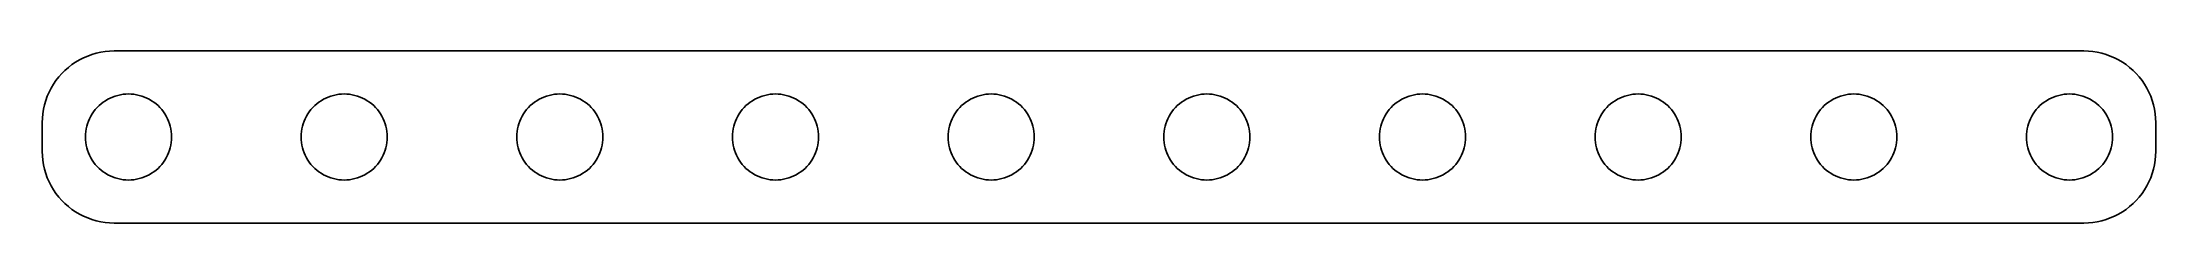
# Model space of a CAD drawing. Header units: metres. Extents: x -74 to 74, y -6 to 6.
import ezdxf

# ---------------------------------------------------------------- set-up
doc = ezdxf.new("R2010")
doc.units = ezdxf.units.M

msp = doc.modelspace()

# ---------------------------------------------------------------- linework, layer by layer
for p, q in [((-69.4369, 5.91144), (-69.7435, 5.84291)), ((-69.1267, 5.96057), (-69.4369, 5.91144)), ((-68.8139, 5.99013), (-69.1267, 5.96057)), ((-68.5, 6), (-68.8139, 5.99013)), ((68.5, 6), (-68.5, 6)), ((68.8139, 5.99013), (68.5, 6)), ((69.1267, 5.96057), (68.8139, 5.99013)), ((69.4369, 5.91144), (69.1267, 5.96057)), ((69.7435, 5.84291), (69.4369, 5.91144)), ((-72.1448, 4.42273), (-72.3526, 4.18712)), ((-71.9227, 4.64484), (-72.1448, 4.42273)), ((-71.6871, 4.85257), (-71.9227, 4.64484)), ((-71.4389, 5.04509), (-71.6871, 4.85257)), ((-71.1791, 5.22163), (-71.4389, 5.04509)), ((-70.9088, 5.38153), (-71.1791, 5.22163)), ((-70.6289, 5.52414), (-70.9088, 5.38153)), ((-70.3406, 5.64888), (-70.6289, 5.52414)), ((-70.0451, 5.75528), (-70.3406, 5.64888)), ((-69.7435, 5.84291), (-70.0451, 5.75528)), ((70.0451, 5.75528), (69.7435, 5.84291)), ((70.3406, 5.64888), (70.0451, 5.75528)), ((70.6289, 5.52414), (70.3406, 5.64888)), ((70.9088, 5.38153), (70.6289, 5.52414)), ((71.1791, 5.22163), (70.9088, 5.38153)), ((71.4389, 5.04509), (71.1791, 5.22163)), ((71.6871, 4.85257), (71.4389, 5.04509)), ((71.9227, 4.64484), (71.6871, 4.85257)), ((72.1448, 4.42273), (71.9227, 4.64484)), ((72.3526, 4.18712), (72.1448, 4.42273)), ((-73.0241, 3.12889), (-73.1489, 2.84062)), ((-72.8815, 3.40877), (-73.0241, 3.12889)), ((-72.7216, 3.67914), (-72.8815, 3.40877)), ((-72.5451, 3.93892), (-72.7216, 3.67914)), ((-72.3526, 4.18712), (-72.5451, 3.93892)), ((-68.2461, 2.90575), (-68.0621, 2.94685)), ((-68.0621, 2.94685), (-67.876, 2.97633)), ((-67.876, 2.97633), (-67.6884, 2.99408)), ((-67.6884, 2.99408), (-67.5, 3)), ((-67.5, 3), (-67.3116, 2.99408)), ((-67.3116, 2.99408), (-67.124, 2.97633)), ((-67.124, 2.97633), (-66.9379, 2.94685)), ((-66.9379, 2.94685), (-66.7539, 2.90575)), ((-53.2461, 2.90575), (-53.0621, 2.94685)), ((-53.0621, 2.94685), (-52.876, 2.97633)), ((-52.876, 2.97633), (-52.6884, 2.99408)), ((-52.6884, 2.99408), (-52.5, 3)), ((-52.5, 3), (-52.3116, 2.99408)), ((-52.3116, 2.99408), (-52.124, 2.97633)), ((-52.124, 2.97633), (-51.9379, 2.94685)), ((-51.9379, 2.94685), (-51.7539, 2.90575)), ((-38.2461, 2.90575), (-38.0621, 2.94685)), ((-38.0621, 2.94685), (-37.876, 2.97633)), ((-37.876, 2.97633), (-37.6884, 2.99408)), ((-37.6884, 2.99408), (-37.5, 3)), ((-37.5, 3), (-37.3116, 2.99408)), ((-37.3116, 2.99408), (-37.124, 2.97633)), ((-37.124, 2.97633), (-36.9379, 2.94685)), ((-36.9379, 2.94685), (-36.7539, 2.90575)), ((-23.2461, 2.90575), (-23.0621, 2.94685)), ((-23.0621, 2.94685), (-22.876, 2.97633)), ((-22.876, 2.97633), (-22.6884, 2.99408)), ((-22.6884, 2.99408), (-22.5, 3)), ((-22.5, 3), (-22.3116, 2.99408)), ((-22.3116, 2.99408), (-22.124, 2.97633)), ((-22.124, 2.97633), (-21.9379, 2.94685)), ((-21.9379, 2.94685), (-21.7539, 2.90575)), ((-8.24606, 2.90575), (-8.06213, 2.94685)), ((-8.06213, 2.94685), (-7.87599, 2.97633)), ((-7.87599, 2.97633), (-7.68837, 2.99408)), ((-7.68837, 2.99408), (-7.5, 3)), ((-7.5, 3), (-7.31161, 2.99408)), ((-7.31161, 2.99408), (-7.12399, 2.97633)), ((-7.12399, 2.97633), (-6.93785, 2.94685)), ((-6.93785, 2.94685), (-6.75392, 2.90575)), ((6.75392, 2.90575), (6.93785, 2.94685)), ((6.93785, 2.94685), (7.12399, 2.97633)), ((7.12399, 2.97633), (7.31161, 2.99408)), ((7.31161, 2.99408), (7.5, 3)), ((7.5, 3), (7.68837, 2.99408)), ((7.68837, 2.99408), (7.87599, 2.97633)), ((7.87599, 2.97633), (8.06213, 2.94685)), ((8.06213, 2.94685), (8.24606, 2.90575)), ((21.7539, 2.90575), (21.9379, 2.94685)), ((21.9379, 2.94685), (22.124, 2.97633)), ((22.124, 2.97633), (22.3116, 2.99408)), ((22.3116, 2.99408), (22.5, 3)), ((22.5, 3), (22.6884, 2.99408)), ((22.6884, 2.99408), (22.876, 2.97633)), ((22.876, 2.97633), (23.0621, 2.94685)), ((23.0621, 2.94685), (23.2461, 2.90575)), ((36.7539, 2.90575), (36.9379, 2.94685)), ((36.9379, 2.94685), (37.124, 2.97633)), ((37.124, 2.97633), (37.3116, 2.99408)), ((37.3116, 2.99408), (37.5, 3)), ((37.5, 3), (37.6884, 2.99408)), ((37.6884, 2.99408), (37.876, 2.97633)), ((37.876, 2.97633), (38.0621, 2.94685)), ((38.0621, 2.94685), (38.2461, 2.90575)), ((51.7539, 2.90575), (51.9379, 2.94685)), ((51.9379, 2.94685), (52.124, 2.97633)), ((52.124, 2.97633), (52.3116, 2.99408)), ((52.3116, 2.99408), (52.5, 3)), ((52.5, 3), (52.6884, 2.99408)), ((52.6884, 2.99408), (52.876, 2.97633)), ((52.876, 2.97633), (53.0621, 2.94685)), ((53.0621, 2.94685), (53.2461, 2.90575)), ((66.7539, 2.90575), (66.9379, 2.94685)), ((66.9379, 2.94685), (67.124, 2.97633)), ((67.124, 2.97633), (67.3116, 2.99408)), ((67.3116, 2.99408), (67.5, 3)), ((67.5, 3), (67.6884, 2.99408)), ((67.6884, 2.99408), (67.876, 2.97633)), ((67.876, 2.97633), (68.0621, 2.94685)), ((68.0621, 2.94685), (68.2461, 2.90575)), ((72.5451, 3.93892), (72.3526, 4.18712)), ((72.7216, 3.67914), (72.5451, 3.93892)), ((72.8815, 3.40877), (72.7216, 3.67914)), ((73.0241, 3.12889), (72.8815, 3.40877)), ((73.1489, 2.84062), (73.0241, 3.12889)), ((-73.4606, 1.62666), (-73.4901, 1.31395)), ((-73.4114, 1.9369), (-73.4606, 1.62666)), ((-73.3429, 2.24345), (-73.4114, 1.9369)), ((-73.2553, 2.54509), (-73.3429, 2.24345)), ((-73.1489, 2.84062), (-73.2553, 2.54509)), ((-70.1289, 1.44525), (-70.033, 1.60747)), ((-70.033, 1.60747), (-69.927, 1.76335)), ((-69.927, 1.76335), (-69.8115, 1.91226)), ((-69.8115, 1.91226), (-69.6869, 2.05363)), ((-69.6869, 2.05363), (-69.5536, 2.1869)), ((-69.5536, 2.1869), (-69.4123, 2.31154)), ((-69.4123, 2.31154), (-69.2634, 2.42705)), ((-69.2634, 2.42705), (-69.1075, 2.53297)), ((-69.1075, 2.53297), (-68.9453, 2.62891)), ((-68.9453, 2.62891), (-68.7773, 2.71448)), ((-68.7773, 2.71448), (-68.6044, 2.78932)), ((-68.6044, 2.78932), (-68.427, 2.85316)), ((-68.427, 2.85316), (-68.2461, 2.90575)), ((-66.7539, 2.90575), (-66.573, 2.85316)), ((-66.573, 2.85316), (-66.3956, 2.78932)), ((-66.3956, 2.78932), (-66.2227, 2.71448)), ((-66.2227, 2.71448), (-66.0547, 2.62891)), ((-66.0547, 2.62891), (-65.8925, 2.53297)), ((-65.8925, 2.53297), (-65.7366, 2.42705)), ((-65.7366, 2.42705), (-65.5877, 2.31154)), ((-65.5877, 2.31154), (-65.4464, 2.1869)), ((-65.4464, 2.1869), (-65.3131, 2.05363)), ((-65.3131, 2.05363), (-65.1885, 1.91226)), ((-65.1885, 1.91226), (-65.073, 1.76335)), ((-65.073, 1.76335), (-64.967, 1.60747)), ((-64.967, 1.60747), (-64.8711, 1.44525)), ((-55.1289, 1.44525), (-55.033, 1.60747)), ((-55.033, 1.60747), (-54.927, 1.76335)), ((-54.927, 1.76335), (-54.8115, 1.91226)), ((-54.8115, 1.91226), (-54.6869, 2.05363)), ((-54.6869, 2.05363), (-54.5536, 2.1869)), ((-54.5536, 2.1869), (-54.4123, 2.31154)), ((-54.4123, 2.31154), (-54.2634, 2.42705)), ((-54.2634, 2.42705), (-54.1075, 2.53297)), ((-54.1075, 2.53297), (-53.9453, 2.62891)), ((-53.9453, 2.62891), (-53.7773, 2.71448)), ((-53.7773, 2.71448), (-53.6044, 2.78932)), ((-53.6044, 2.78932), (-53.427, 2.85316)), ((-53.427, 2.85316), (-53.2461, 2.90575)), ((-51.7539, 2.90575), (-51.5729, 2.85316)), ((-51.5729, 2.85316), (-51.3956, 2.78932)), ((-51.3956, 2.78932), (-51.2227, 2.71448)), ((-51.2227, 2.71448), (-51.0547, 2.62891)), ((-51.0547, 2.62891), (-50.8925, 2.53297)), ((-50.8925, 2.53297), (-50.7366, 2.42705)), ((-50.7366, 2.42705), (-50.5877, 2.31154)), ((-50.5877, 2.31154), (-50.4464, 2.1869)), ((-50.4464, 2.1869), (-50.3131, 2.05363)), ((-50.3131, 2.05363), (-50.1885, 1.91226)), ((-50.1885, 1.91226), (-50.0729, 1.76335)), ((-50.0729, 1.76335), (-49.967, 1.60747)), ((-49.967, 1.60747), (-49.8711, 1.44525)), ((-40.1289, 1.44525), (-40.033, 1.60747)), ((-40.033, 1.60747), (-39.927, 1.76335)), ((-39.927, 1.76335), (-39.8115, 1.91226)), ((-39.8115, 1.91226), (-39.6869, 2.05363)), ((-39.6869, 2.05363), (-39.5536, 2.1869)), ((-39.5536, 2.1869), (-39.4123, 2.31154)), ((-39.4123, 2.31154), (-39.2634, 2.42705)), ((-39.2634, 2.42705), (-39.1075, 2.53297)), ((-39.1075, 2.53297), (-38.9453, 2.62891)), ((-38.9453, 2.62891), (-38.7773, 2.71448)), ((-38.7773, 2.71448), (-38.6044, 2.78932)), ((-38.6044, 2.78932), (-38.427, 2.85316)), ((-38.427, 2.85316), (-38.2461, 2.90575)), ((-36.7539, 2.90575), (-36.5729, 2.85316)), ((-36.5729, 2.85316), (-36.3956, 2.78932)), ((-36.3956, 2.78932), (-36.2227, 2.71448)), ((-36.2227, 2.71448), (-36.0547, 2.62891)), ((-36.0547, 2.62891), (-35.8925, 2.53297)), ((-35.8925, 2.53297), (-35.7366, 2.42705)), ((-35.7366, 2.42705), (-35.5877, 2.31154)), ((-35.5877, 2.31154), (-35.4464, 2.1869)), ((-35.4464, 2.1869), (-35.3131, 2.05363)), ((-35.3131, 2.05363), (-35.1885, 1.91226)), ((-35.1885, 1.91226), (-35.0729, 1.76335)), ((-35.0729, 1.76335), (-34.967, 1.60747)), ((-34.967, 1.60747), (-34.8711, 1.44525)), ((-25.1289, 1.44525), (-25.033, 1.60747)), ((-25.033, 1.60747), (-24.927, 1.76335)), ((-24.927, 1.76335), (-24.8115, 1.91226)), ((-24.8115, 1.91226), (-24.6869, 2.05363)), ((-24.6869, 2.05363), (-24.5536, 2.1869)), ((-24.5536, 2.1869), (-24.4123, 2.31154)), ((-24.4123, 2.31154), (-24.2634, 2.42705)), ((-24.2634, 2.42705), (-24.1075, 2.53297)), ((-24.1075, 2.53297), (-23.9453, 2.62891)), ((-23.9453, 2.62891), (-23.7773, 2.71448)), ((-23.7773, 2.71448), (-23.6044, 2.78932)), ((-23.6044, 2.78932), (-23.427, 2.85316)), ((-23.427, 2.85316), (-23.2461, 2.90575)), ((-21.7539, 2.90575), (-21.5729, 2.85316)), ((-21.5729, 2.85316), (-21.3956, 2.78932)), ((-21.3956, 2.78932), (-21.2227, 2.71448)), ((-21.2227, 2.71448), (-21.0547, 2.62891)), ((-21.0547, 2.62891), (-20.8925, 2.53297)), ((-20.8925, 2.53297), (-20.7366, 2.42705)), ((-20.7366, 2.42705), (-20.5877, 2.31154)), ((-20.5877, 2.31154), (-20.4464, 2.1869)), ((-20.4464, 2.1869), (-20.3131, 2.05363)), ((-20.3131, 2.05363), (-20.1884, 1.91226)), ((-20.1884, 1.91226), (-20.0729, 1.76335)), ((-20.0729, 1.76335), (-19.967, 1.60747)), ((-19.967, 1.60747), (-19.8711, 1.44525)), ((-10.1289, 1.44525), (-10.033, 1.60747)), ((-10.033, 1.60747), (-9.92705, 1.76335)), ((-9.92705, 1.76335), (-9.81154, 1.91226)), ((-9.81154, 1.91226), (-9.6869, 2.05363)), ((-9.6869, 2.05363), (-9.55363, 2.1869)), ((-9.55363, 2.1869), (-9.41226, 2.31154)), ((-9.41226, 2.31154), (-9.26335, 2.42705)), ((-9.26335, 2.42705), (-9.10747, 2.53297)), ((-9.10747, 2.53297), (-8.94525, 2.62891)), ((-8.94525, 2.62891), (-8.77733, 2.71448)), ((-8.77733, 2.71448), (-8.60437, 2.78932)), ((-8.60437, 2.78932), (-8.42705, 2.85316)), ((-8.42705, 2.85316), (-8.24606, 2.90575)), ((-6.75392, 2.90575), (-6.57294, 2.85316)), ((-6.57294, 2.85316), (-6.39561, 2.78932)), ((-6.39561, 2.78932), (-6.22266, 2.71448)), ((-6.22266, 2.71448), (-6.05473, 2.62891)), ((-6.05473, 2.62891), (-5.89252, 2.53297)), ((-5.89252, 2.53297), (-5.73663, 2.42705)), ((-5.73663, 2.42705), (-5.58772, 2.31154)), ((-5.58772, 2.31154), (-5.44635, 2.1869)), ((-5.44635, 2.1869), (-5.31308, 2.05363)), ((-5.31308, 2.05363), (-5.18845, 1.91226)), ((-5.18845, 1.91226), (-5.07294, 1.76335)), ((-5.07294, 1.76335), (-4.96701, 1.60747)), ((-4.96701, 1.60747), (-4.87108, 1.44525)), ((4.87108, 1.44525), (4.96701, 1.60747)), ((4.96701, 1.60747), (5.07294, 1.76335)), ((5.07294, 1.76335), (5.18845, 1.91226)), ((5.18845, 1.91226), (5.31308, 2.05363)), ((5.31308, 2.05363), (5.44635, 2.1869)), ((5.44635, 2.1869), (5.58772, 2.31154)), ((5.58772, 2.31154), (5.73663, 2.42705)), ((5.73663, 2.42705), (5.89252, 2.53297)), ((5.89252, 2.53297), (6.05473, 2.62891)), ((6.05473, 2.62891), (6.22266, 2.71448)), ((6.22266, 2.71448), (6.39561, 2.78932)), ((6.39561, 2.78932), (6.57294, 2.85316)), ((6.57294, 2.85316), (6.75392, 2.90575)), ((8.24606, 2.90575), (8.42705, 2.85316)), ((8.42705, 2.85316), (8.60437, 2.78932)), ((8.60437, 2.78932), (8.77733, 2.71448)), ((8.77733, 2.71448), (8.94525, 2.62891)), ((8.94525, 2.62891), (9.10747, 2.53297)), ((9.10747, 2.53297), (9.26335, 2.42705)), ((9.26335, 2.42705), (9.41226, 2.31154)), ((9.41226, 2.31154), (9.55363, 2.1869)), ((9.55363, 2.1869), (9.6869, 2.05363)), ((9.6869, 2.05363), (9.81154, 1.91226)), ((9.81154, 1.91226), (9.92705, 1.76335)), ((9.92705, 1.76335), (10.033, 1.60747)), ((10.033, 1.60747), (10.1289, 1.44525)), ((19.8711, 1.44525), (19.967, 1.60747)), ((19.967, 1.60747), (20.0729, 1.76335)), ((20.0729, 1.76335), (20.1884, 1.91226)), ((20.1884, 1.91226), (20.3131, 2.05363)), ((20.3131, 2.05363), (20.4464, 2.1869)), ((20.4464, 2.1869), (20.5877, 2.31154)), ((20.5877, 2.31154), (20.7366, 2.42705)), ((20.7366, 2.42705), (20.8925, 2.53297)), ((20.8925, 2.53297), (21.0547, 2.62891)), ((21.0547, 2.62891), (21.2227, 2.71448)), ((21.2227, 2.71448), (21.3956, 2.78932)), ((21.3956, 2.78932), (21.5729, 2.85316)), ((21.5729, 2.85316), (21.7539, 2.90575)), ((23.2461, 2.90575), (23.427, 2.85316)), ((23.427, 2.85316), (23.6044, 2.78932)), ((23.6044, 2.78932), (23.7773, 2.71448)), ((23.7773, 2.71448), (23.9453, 2.62891)), ((23.9453, 2.62891), (24.1075, 2.53297)), ((24.1075, 2.53297), (24.2634, 2.42705)), ((24.2634, 2.42705), (24.4123, 2.31154)), ((24.4123, 2.31154), (24.5536, 2.1869)), ((24.5536, 2.1869), (24.6869, 2.05363)), ((24.6869, 2.05363), (24.8115, 1.91226)), ((24.8115, 1.91226), (24.927, 1.76335)), ((24.927, 1.76335), (25.033, 1.60747)), ((25.033, 1.60747), (25.1289, 1.44525)), ((34.8711, 1.44525), (34.967, 1.60747)), ((34.967, 1.60747), (35.0729, 1.76335)), ((35.0729, 1.76335), (35.1885, 1.91226)), ((35.1885, 1.91226), (35.3131, 2.05363)), ((35.3131, 2.05363), (35.4464, 2.1869)), ((35.4464, 2.1869), (35.5877, 2.31154)), ((35.5877, 2.31154), (35.7366, 2.42705)), ((35.7366, 2.42705), (35.8925, 2.53297)), ((35.8925, 2.53297), (36.0547, 2.62891)), ((36.0547, 2.62891), (36.2227, 2.71448)), ((36.2227, 2.71448), (36.3956, 2.78932)), ((36.3956, 2.78932), (36.5729, 2.85316)), ((36.5729, 2.85316), (36.7539, 2.90575)), ((38.2461, 2.90575), (38.427, 2.85316)), ((38.427, 2.85316), (38.6044, 2.78932)), ((38.6044, 2.78932), (38.7773, 2.71448)), ((38.7773, 2.71448), (38.9453, 2.62891)), ((38.9453, 2.62891), (39.1075, 2.53297)), ((39.1075, 2.53297), (39.2634, 2.42705)), ((39.2634, 2.42705), (39.4123, 2.31154)), ((39.4123, 2.31154), (39.5536, 2.1869)), ((39.5536, 2.1869), (39.6869, 2.05363)), ((39.6869, 2.05363), (39.8115, 1.91226)), ((39.8115, 1.91226), (39.927, 1.76335)), ((39.927, 1.76335), (40.033, 1.60747)), ((40.033, 1.60747), (40.1289, 1.44525)), ((49.8711, 1.44525), (49.967, 1.60747)), ((49.967, 1.60747), (50.0729, 1.76335)), ((50.0729, 1.76335), (50.1885, 1.91226)), ((50.1885, 1.91226), (50.3131, 2.05363)), ((50.3131, 2.05363), (50.4464, 2.1869)), ((50.4464, 2.1869), (50.5877, 2.31154)), ((50.5877, 2.31154), (50.7366, 2.42705)), ((50.7366, 2.42705), (50.8925, 2.53297)), ((50.8925, 2.53297), (51.0547, 2.62891)), ((51.0547, 2.62891), (51.2227, 2.71448)), ((51.2227, 2.71448), (51.3956, 2.78932)), ((51.3956, 2.78932), (51.5729, 2.85316)), ((51.5729, 2.85316), (51.7539, 2.90575)), ((53.2461, 2.90575), (53.427, 2.85316)), ((53.427, 2.85316), (53.6044, 2.78932)), ((53.6044, 2.78932), (53.7773, 2.71448)), ((53.7773, 2.71448), (53.9453, 2.62891)), ((53.9453, 2.62891), (54.1075, 2.53297)), ((54.1075, 2.53297), (54.2634, 2.42705)), ((54.2634, 2.42705), (54.4123, 2.31154)), ((54.4123, 2.31154), (54.5536, 2.1869)), ((54.5536, 2.1869), (54.6869, 2.05363)), ((54.6869, 2.05363), (54.8115, 1.91226)), ((54.8115, 1.91226), (54.927, 1.76335)), ((54.927, 1.76335), (55.033, 1.60747)), ((55.033, 1.60747), (55.1289, 1.44525)), ((64.8711, 1.44525), (64.967, 1.60747)), ((64.967, 1.60747), (65.073, 1.76335)), ((65.073, 1.76335), (65.1885, 1.91226)), ((65.1885, 1.91226), (65.3131, 2.05363)), ((65.3131, 2.05363), (65.4464, 2.1869)), ((65.4464, 2.1869), (65.5877, 2.31154)), ((65.5877, 2.31154), (65.7366, 2.42705)), ((65.7366, 2.42705), (65.8925, 2.53297)), ((65.8925, 2.53297), (66.0547, 2.62891)), ((66.0547, 2.62891), (66.2227, 2.71448)), ((66.2227, 2.71448), (66.3956, 2.78932)), ((66.3956, 2.78932), (66.573, 2.85316)), ((66.573, 2.85316), (66.7539, 2.90575)), ((68.2461, 2.90575), (68.427, 2.85316)), ((68.427, 2.85316), (68.6044, 2.78932)), ((68.6044, 2.78932), (68.7773, 2.71448)), ((68.7773, 2.71448), (68.9453, 2.62891)), ((68.9453, 2.62891), (69.1075, 2.53297)), ((69.1075, 2.53297), (69.2634, 2.42705)), ((69.2634, 2.42705), (69.4123, 2.31154)), ((69.4123, 2.31154), (69.5536, 2.1869)), ((69.5536, 2.1869), (69.6869, 2.05363)), ((69.6869, 2.05363), (69.8115, 1.91226)), ((69.8115, 1.91226), (69.927, 1.76335)), ((69.927, 1.76335), (70.033, 1.60747)), ((70.033, 1.60747), (70.1289, 1.44525)), ((73.2553, 2.54509), (73.1489, 2.84062)), ((73.3429, 2.24345), (73.2553, 2.54509)), ((73.4114, 1.9369), (73.3429, 2.24345)), ((73.4606, 1.62666), (73.4114, 1.9369)), ((73.4901, 1.31395), (73.4606, 1.62666)), ((-73.4901, 1.31395), (-73.5, 1)), ((-73.5, 1), (-73.5, -1)), ((-70.5, 0), (-70.4941, 0.18837)), ((-70.4941, -0.18837), (-70.5, 0)), ((-70.4941, 0.18837), (-70.4763, 0.375992)), ((-70.4763, 0.375992), (-70.4469, 0.562134)), ((-70.4469, 0.562134), (-70.4057, 0.746063)), ((-70.4057, 0.746063), (-70.3532, 0.927048)), ((-70.3532, 0.927048), (-70.2893, 1.10437)), ((-70.2893, 1.10437), (-70.2145, 1.27733)), ((-70.2145, 1.27733), (-70.1289, 1.44525)), ((-64.8711, 1.44525), (-64.7855, 1.27733)), ((-64.7855, 1.27733), (-64.7107, 1.10437)), ((-64.7107, 1.10437), (-64.6468, 0.927048)), ((-64.6468, 0.927048), (-64.5943, 0.746063)), ((-64.5943, 0.746063), (-64.5531, 0.562134)), ((-64.5531, 0.562134), (-64.5237, 0.375992)), ((-64.5237, 0.375992), (-64.5059, 0.18837)), ((-64.5059, 0.18837), (-64.5, 0)), ((-64.5, 0), (-64.5059, -0.18837)), ((-55.5, 0), (-55.4941, 0.18837)), ((-55.4941, -0.18837), (-55.5, 0)), ((-55.4941, 0.18837), (-55.4763, 0.375992)), ((-55.4763, 0.375992), (-55.4469, 0.562134)), ((-55.4469, 0.562134), (-55.4057, 0.746063)), ((-55.4057, 0.746063), (-55.3532, 0.927048)), ((-55.3532, 0.927048), (-55.2893, 1.10437)), ((-55.2893, 1.10437), (-55.2145, 1.27733)), ((-55.2145, 1.27733), (-55.1289, 1.44525)), ((-49.8711, 1.44525), (-49.7855, 1.27733)), ((-49.7855, 1.27733), (-49.7107, 1.10437)), ((-49.7107, 1.10437), (-49.6468, 0.927048)), ((-49.6468, 0.927048), (-49.5942, 0.746063)), ((-49.5942, 0.746063), (-49.5531, 0.562134)), ((-49.5531, 0.562134), (-49.5237, 0.375992)), ((-49.5237, 0.375992), (-49.5059, 0.18837)), ((-49.5059, 0.18837), (-49.5, 0)), ((-49.5, 0), (-49.5059, -0.18837)), ((-40.5, 0), (-40.4941, 0.18837)), ((-40.4941, -0.18837), (-40.5, 0)), ((-40.4941, 0.18837), (-40.4763, 0.375992)), ((-40.4763, 0.375992), (-40.4469, 0.562134)), ((-40.4469, 0.562134), (-40.4057, 0.746063)), ((-40.4057, 0.746063), (-40.3532, 0.927048)), ((-40.3532, 0.927048), (-40.2893, 1.10437)), ((-40.2893, 1.10437), (-40.2145, 1.27733)), ((-40.2145, 1.27733), (-40.1289, 1.44525)), ((-34.8711, 1.44525), (-34.7855, 1.27733)), ((-34.7855, 1.27733), (-34.7107, 1.10437)), ((-34.7107, 1.10437), (-34.6468, 0.927048)), ((-34.6468, 0.927048), (-34.5942, 0.746063)), ((-34.5942, 0.746063), (-34.5531, 0.562134)), ((-34.5531, 0.562134), (-34.5237, 0.375992)), ((-34.5237, 0.375992), (-34.5059, 0.18837)), ((-34.5059, 0.18837), (-34.5, 0)), ((-34.5, 0), (-34.5059, -0.18837)), ((-25.5, 0), (-25.4941, 0.18837)), ((-25.4941, -0.18837), (-25.5, 0)), ((-25.4941, 0.18837), (-25.4763, 0.375992)), ((-25.4763, 0.375992), (-25.4469, 0.562134)), ((-25.4469, 0.562134), (-25.4057, 0.746063)), ((-25.4057, 0.746063), (-25.3532, 0.927048)), ((-25.3532, 0.927048), (-25.2893, 1.10437)), ((-25.2893, 1.10437), (-25.2145, 1.27733)), ((-25.2145, 1.27733), (-25.1289, 1.44525)), ((-19.8711, 1.44525), (-19.7855, 1.27733)), ((-19.7855, 1.27733), (-19.7107, 1.10437)), ((-19.7107, 1.10437), (-19.6468, 0.927048)), ((-19.6468, 0.927048), (-19.5942, 0.746063)), ((-19.5942, 0.746063), (-19.5531, 0.562134)), ((-19.5531, 0.562134), (-19.5237, 0.375992)), ((-19.5237, 0.375992), (-19.5059, 0.18837)), ((-19.5059, 0.18837), (-19.5, 0)), ((-19.5, 0), (-19.5059, -0.18837)), ((-10.5, 0), (-10.4941, 0.18837)), ((-10.4941, -0.18837), (-10.5, 0)), ((-10.4941, 0.18837), (-10.4763, 0.375992)), ((-10.4763, 0.375992), (-10.4469, 0.562134)), ((-10.4469, 0.562134), (-10.4057, 0.746063)), ((-10.4057, 0.746063), (-10.3532, 0.927048)), ((-10.3532, 0.927048), (-10.2893, 1.10437)), ((-10.2893, 1.10437), (-10.2145, 1.27733)), ((-10.2145, 1.27733), (-10.1289, 1.44525)), ((-4.87108, 1.44525), (-4.78551, 1.27733)), ((-4.78551, 1.27733), (-4.71066, 1.10437)), ((-4.71066, 1.10437), (-4.64682, 0.927048)), ((-4.64682, 0.927048), (-4.59424, 0.746063)), ((-4.59424, 0.746063), (-4.55313, 0.562134)), ((-4.55313, 0.562134), (-4.52365, 0.375992)), ((-4.52365, 0.375992), (-4.50591, 0.18837)), ((-4.50591, 0.18837), (-4.5, 0)), ((-4.5, 0), (-4.50591, -0.18837)), ((4.5, 0), (4.50591, 0.18837)), ((4.50591, -0.18837), (4.5, 0)), ((4.50591, 0.18837), (4.52365, 0.375992)), ((4.52365, 0.375992), (4.55313, 0.562134)), ((4.55313, 0.562134), (4.59424, 0.746063)), ((4.59424, 0.746063), (4.64682, 0.927048)), ((4.64682, 0.927048), (4.71066, 1.10437)), ((4.71066, 1.10437), (4.78551, 1.27733)), ((4.78551, 1.27733), (4.87108, 1.44525)), ((10.1289, 1.44525), (10.2145, 1.27733)), ((10.2145, 1.27733), (10.2893, 1.10437)), ((10.2893, 1.10437), (10.3532, 0.927048)), ((10.3532, 0.927048), (10.4057, 0.746063)), ((10.4057, 0.746063), (10.4469, 0.562134)), ((10.4469, 0.562134), (10.4763, 0.375992)), ((10.4763, 0.375992), (10.4941, 0.18837)), ((10.4941, 0.18837), (10.5, 0)), ((10.5, 0), (10.4941, -0.18837)), ((19.5, 0), (19.5059, 0.18837)), ((19.5059, -0.18837), (19.5, 0)), ((19.5059, 0.18837), (19.5237, 0.375992)), ((19.5237, 0.375992), (19.5531, 0.562134)), ((19.5531, 0.562134), (19.5942, 0.746063)), ((19.5942, 0.746063), (19.6468, 0.927048)), ((19.6468, 0.927048), (19.7107, 1.10437)), ((19.7107, 1.10437), (19.7855, 1.27733)), ((19.7855, 1.27733), (19.8711, 1.44525)), ((25.1289, 1.44525), (25.2145, 1.27733)), ((25.2145, 1.27733), (25.2893, 1.10437)), ((25.2893, 1.10437), (25.3532, 0.927048)), ((25.3532, 0.927048), (25.4057, 0.746063)), ((25.4057, 0.746063), (25.4469, 0.562134)), ((25.4469, 0.562134), (25.4763, 0.375992)), ((25.4763, 0.375992), (25.4941, 0.18837)), ((25.4941, 0.18837), (25.5, 0)), ((25.5, 0), (25.4941, -0.18837)), ((34.5, 0), (34.5059, 0.18837)), ((34.5059, -0.18837), (34.5, 0)), ((34.5059, 0.18837), (34.5237, 0.375992)), ((34.5237, 0.375992), (34.5531, 0.562134)), ((34.5531, 0.562134), (34.5942, 0.746063)), ((34.5942, 0.746063), (34.6468, 0.927048)), ((34.6468, 0.927048), (34.7107, 1.10437)), ((34.7107, 1.10437), (34.7855, 1.27733)), ((34.7855, 1.27733), (34.8711, 1.44525)), ((40.1289, 1.44525), (40.2145, 1.27733)), ((40.2145, 1.27733), (40.2893, 1.10437)), ((40.2893, 1.10437), (40.3532, 0.927048)), ((40.3532, 0.927048), (40.4057, 0.746063)), ((40.4057, 0.746063), (40.4469, 0.562134)), ((40.4469, 0.562134), (40.4763, 0.375992)), ((40.4763, 0.375992), (40.4941, 0.18837)), ((40.4941, 0.18837), (40.5, 0)), ((40.5, 0), (40.4941, -0.18837)), ((49.5, 0), (49.5059, 0.18837)), ((49.5059, -0.18837), (49.5, 0)), ((49.5059, 0.18837), (49.5237, 0.375992)), ((49.5237, 0.375992), (49.5531, 0.562134)), ((49.5531, 0.562134), (49.5942, 0.746063)), ((49.5942, 0.746063), (49.6468, 0.927048)), ((49.6468, 0.927048), (49.7107, 1.10437)), ((49.7107, 1.10437), (49.7855, 1.27733)), ((49.7855, 1.27733), (49.8711, 1.44525)), ((55.1289, 1.44525), (55.2145, 1.27733)), ((55.2145, 1.27733), (55.2893, 1.10437)), ((55.2893, 1.10437), (55.3532, 0.927048)), ((55.3532, 0.927048), (55.4057, 0.746063)), ((55.4057, 0.746063), (55.4469, 0.562134)), ((55.4469, 0.562134), (55.4763, 0.375992)), ((55.4763, 0.375992), (55.4941, 0.18837)), ((55.4941, 0.18837), (55.5, 0)), ((55.5, 0), (55.4941, -0.18837)), ((64.5, 0), (64.5059, 0.18837)), ((64.5059, -0.18837), (64.5, 0)), ((64.5059, 0.18837), (64.5237, 0.375992)), ((64.5237, 0.375992), (64.5531, 0.562134)), ((64.5531, 0.562134), (64.5943, 0.746063)), ((64.5943, 0.746063), (64.6468, 0.927048)), ((64.6468, 0.927048), (64.7107, 1.10437)), ((64.7107, 1.10437), (64.7855, 1.27733)), ((64.7855, 1.27733), (64.8711, 1.44525)), ((70.1289, 1.44525), (70.2145, 1.27733)), ((70.2145, 1.27733), (70.2893, 1.10437)), ((70.2893, 1.10437), (70.3532, 0.927048)), ((70.3532, 0.927048), (70.4057, 0.746063)), ((70.4057, 0.746063), (70.4469, 0.562134)), ((70.4469, 0.562134), (70.4763, 0.375992)), ((70.4763, 0.375992), (70.4941, 0.18837)), ((70.4941, 0.18837), (70.5, 0)), ((70.5, 0), (70.4941, -0.18837)), ((73.5, 1), (73.4901, 1.31395)), ((73.5, -1), (73.5, 1)), ((-73.5, -1), (-73.4901, -1.31395)), ((-73.4901, -1.31395), (-73.4606, -1.62666)), ((-70.4763, -0.375992), (-70.4941, -0.18837)), ((-70.4469, -0.562134), (-70.4763, -0.375992)), ((-70.4057, -0.746063), (-70.4469, -0.562134)), ((-70.3532, -0.927048), (-70.4057, -0.746063)), ((-70.2893, -1.10437), (-70.3532, -0.927048)), ((-70.2145, -1.27733), (-70.2893, -1.10437)), ((-70.1289, -1.44525), (-70.2145, -1.27733)), ((-70.033, -1.60747), (-70.1289, -1.44525)), ((-64.8711, -1.44525), (-64.967, -1.60747)), ((-64.7855, -1.27733), (-64.8711, -1.44525)), ((-64.7107, -1.10437), (-64.7855, -1.27733)), ((-64.6468, -0.927048), (-64.7107, -1.10437)), ((-64.5943, -0.746063), (-64.6468, -0.927048)), ((-64.5531, -0.562134), (-64.5943, -0.746063)), ((-64.5237, -0.375992), (-64.5531, -0.562134)), ((-64.5059, -0.18837), (-64.5237, -0.375992)), ((-55.4763, -0.375992), (-55.4941, -0.18837)), ((-55.4469, -0.562134), (-55.4763, -0.375992)), ((-55.4057, -0.746063), (-55.4469, -0.562134)), ((-55.3532, -0.927048), (-55.4057, -0.746063)), ((-55.2893, -1.10437), (-55.3532, -0.927048)), ((-55.2145, -1.27733), (-55.2893, -1.10437)), ((-55.1289, -1.44525), (-55.2145, -1.27733)), ((-55.033, -1.60747), (-55.1289, -1.44525)), ((-49.8711, -1.44525), (-49.967, -1.60747)), ((-49.7855, -1.27733), (-49.8711, -1.44525)), ((-49.7107, -1.10437), (-49.7855, -1.27733)), ((-49.6468, -0.927048), (-49.7107, -1.10437)), ((-49.5942, -0.746063), (-49.6468, -0.927048)), ((-49.5531, -0.562134), (-49.5942, -0.746063)), ((-49.5237, -0.375992), (-49.5531, -0.562134)), ((-49.5059, -0.18837), (-49.5237, -0.375992)), ((-40.4763, -0.375992), (-40.4941, -0.18837)), ((-40.4469, -0.562134), (-40.4763, -0.375992)), ((-40.4057, -0.746063), (-40.4469, -0.562134)), ((-40.3532, -0.927048), (-40.4057, -0.746063)), ((-40.2893, -1.10437), (-40.3532, -0.927048)), ((-40.2145, -1.27733), (-40.2893, -1.10437)), ((-40.1289, -1.44525), (-40.2145, -1.27733)), ((-40.033, -1.60747), (-40.1289, -1.44525)), ((-34.8711, -1.44525), (-34.967, -1.60747)), ((-34.7855, -1.27733), (-34.8711, -1.44525)), ((-34.7107, -1.10437), (-34.7855, -1.27733)), ((-34.6468, -0.927048), (-34.7107, -1.10437)), ((-34.5942, -0.746063), (-34.6468, -0.927048)), ((-34.5531, -0.562134), (-34.5942, -0.746063)), ((-34.5237, -0.375992), (-34.5531, -0.562134)), ((-34.5059, -0.18837), (-34.5237, -0.375992)), ((-25.4763, -0.375992), (-25.4941, -0.18837)), ((-25.4469, -0.562134), (-25.4763, -0.375992)), ((-25.4057, -0.746063), (-25.4469, -0.562134)), ((-25.3532, -0.927048), (-25.4057, -0.746063)), ((-25.2893, -1.10437), (-25.3532, -0.927048)), ((-25.2145, -1.27733), (-25.2893, -1.10437)), ((-25.1289, -1.44525), (-25.2145, -1.27733)), ((-25.033, -1.60747), (-25.1289, -1.44525)), ((-19.8711, -1.44525), (-19.967, -1.60747)), ((-19.7855, -1.27733), (-19.8711, -1.44525)), ((-19.7107, -1.10437), (-19.7855, -1.27733)), ((-19.6468, -0.927048), (-19.7107, -1.10437)), ((-19.5942, -0.746063), (-19.6468, -0.927048)), ((-19.5531, -0.562134), (-19.5942, -0.746063)), ((-19.5237, -0.375992), (-19.5531, -0.562134)), ((-19.5059, -0.18837), (-19.5237, -0.375992)), ((-10.4763, -0.375992), (-10.4941, -0.18837)), ((-10.4469, -0.562134), (-10.4763, -0.375992)), ((-10.4057, -0.746063), (-10.4469, -0.562134)), ((-10.3532, -0.927048), (-10.4057, -0.746063)), ((-10.2893, -1.10437), (-10.3532, -0.927048)), ((-10.2145, -1.27733), (-10.2893, -1.10437)), ((-10.1289, -1.44525), (-10.2145, -1.27733)), ((-10.033, -1.60747), (-10.1289, -1.44525)), ((-4.87108, -1.44525), (-4.96701, -1.60747)), ((-4.78551, -1.27733), (-4.87108, -1.44525)), ((-4.71066, -1.10437), (-4.78551, -1.27733)), ((-4.64682, -0.927048), (-4.71066, -1.10437)), ((-4.59424, -0.746063), (-4.64682, -0.927048)), ((-4.55313, -0.562134), (-4.59424, -0.746063)), ((-4.52365, -0.375992), (-4.55313, -0.562134)), ((-4.50591, -0.18837), (-4.52365, -0.375992)), ((4.52365, -0.375992), (4.50591, -0.18837)), ((4.55313, -0.562134), (4.52365, -0.375992)), ((4.59424, -0.746063), (4.55313, -0.562134)), ((4.64682, -0.927048), (4.59424, -0.746063)), ((4.71066, -1.10437), (4.64682, -0.927048)), ((4.78551, -1.27733), (4.71066, -1.10437)), ((4.87108, -1.44525), (4.78551, -1.27733)), ((4.96701, -1.60747), (4.87108, -1.44525)), ((10.1289, -1.44525), (10.033, -1.60747)), ((10.2145, -1.27733), (10.1289, -1.44525)), ((10.2893, -1.10437), (10.2145, -1.27733)), ((10.3532, -0.927048), (10.2893, -1.10437)), ((10.4057, -0.746063), (10.3532, -0.927048)), ((10.4469, -0.562134), (10.4057, -0.746063)), ((10.4763, -0.375992), (10.4469, -0.562134)), ((10.4941, -0.18837), (10.4763, -0.375992)), ((19.5237, -0.375992), (19.5059, -0.18837)), ((19.5531, -0.562134), (19.5237, -0.375992)), ((19.5942, -0.746063), (19.5531, -0.562134)), ((19.6468, -0.927048), (19.5942, -0.746063)), ((19.7107, -1.10437), (19.6468, -0.927048)), ((19.7855, -1.27733), (19.7107, -1.10437)), ((19.8711, -1.44525), (19.7855, -1.27733)), ((19.967, -1.60747), (19.8711, -1.44525)), ((25.1289, -1.44525), (25.033, -1.60747)), ((25.2145, -1.27733), (25.1289, -1.44525)), ((25.2893, -1.10437), (25.2145, -1.27733)), ((25.3532, -0.927048), (25.2893, -1.10437)), ((25.4057, -0.746063), (25.3532, -0.927048)), ((25.4469, -0.562134), (25.4057, -0.746063)), ((25.4763, -0.375992), (25.4469, -0.562134)), ((25.4941, -0.18837), (25.4763, -0.375992)), ((34.5237, -0.375992), (34.5059, -0.18837)), ((34.5531, -0.562134), (34.5237, -0.375992)), ((34.5942, -0.746063), (34.5531, -0.562134)), ((34.6468, -0.927048), (34.5942, -0.746063)), ((34.7107, -1.10437), (34.6468, -0.927048)), ((34.7855, -1.27733), (34.7107, -1.10437)), ((34.8711, -1.44525), (34.7855, -1.27733)), ((34.967, -1.60747), (34.8711, -1.44525)), ((40.1289, -1.44525), (40.033, -1.60747)), ((40.2145, -1.27733), (40.1289, -1.44525)), ((40.2893, -1.10437), (40.2145, -1.27733)), ((40.3532, -0.927048), (40.2893, -1.10437)), ((40.4057, -0.746063), (40.3532, -0.927048)), ((40.4469, -0.562134), (40.4057, -0.746063)), ((40.4763, -0.375992), (40.4469, -0.562134)), ((40.4941, -0.18837), (40.4763, -0.375992)), ((49.5237, -0.375992), (49.5059, -0.18837)), ((49.5531, -0.562134), (49.5237, -0.375992)), ((49.5942, -0.746063), (49.5531, -0.562134)), ((49.6468, -0.927048), (49.5942, -0.746063)), ((49.7107, -1.10437), (49.6468, -0.927048)), ((49.7855, -1.27733), (49.7107, -1.10437)), ((49.8711, -1.44525), (49.7855, -1.27733)), ((49.967, -1.60747), (49.8711, -1.44525)), ((55.1289, -1.44525), (55.033, -1.60747)), ((55.2145, -1.27733), (55.1289, -1.44525)), ((55.2893, -1.10437), (55.2145, -1.27733)), ((55.3532, -0.927048), (55.2893, -1.10437)), ((55.4057, -0.746063), (55.3532, -0.927048)), ((55.4469, -0.562134), (55.4057, -0.746063)), ((55.4763, -0.375992), (55.4469, -0.562134)), ((55.4941, -0.18837), (55.4763, -0.375992)), ((64.5237, -0.375992), (64.5059, -0.18837)), ((64.5531, -0.562134), (64.5237, -0.375992)), ((64.5943, -0.746063), (64.5531, -0.562134)), ((64.6468, -0.927048), (64.5943, -0.746063)), ((64.7107, -1.10437), (64.6468, -0.927048)), ((64.7855, -1.27733), (64.7107, -1.10437)), ((64.8711, -1.44525), (64.7855, -1.27733)), ((64.967, -1.60747), (64.8711, -1.44525)), ((70.1289, -1.44525), (70.033, -1.60747)), ((70.2145, -1.27733), (70.1289, -1.44525)), ((70.2893, -1.10437), (70.2145, -1.27733)), ((70.3532, -0.927048), (70.2893, -1.10437)), ((70.4057, -0.746063), (70.3532, -0.927048)), ((70.4469, -0.562134), (70.4057, -0.746063)), ((70.4763, -0.375992), (70.4469, -0.562134)), ((70.4941, -0.18837), (70.4763, -0.375992)), ((73.4606, -1.62666), (73.4901, -1.31395)), ((73.4901, -1.31395), (73.5, -1)), ((-73.4606, -1.62666), (-73.4114, -1.9369)), ((-73.4114, -1.9369), (-73.3429, -2.24345)), ((-73.3429, -2.24345), (-73.2553, -2.54509)), ((-73.2553, -2.54509), (-73.1489, -2.84062)), ((-73.1489, -2.84062), (-73.0241, -3.12889)), ((-69.927, -1.76335), (-70.033, -1.60747)), ((-69.8115, -1.91226), (-69.927, -1.76335)), ((-69.6869, -2.05363), (-69.8115, -1.91226)), ((-69.5536, -2.1869), (-69.6869, -2.05363)), ((-69.4123, -2.31154), (-69.5536, -2.1869)), ((-69.2634, -2.42705), (-69.4123, -2.31154)), ((-69.1075, -2.53297), (-69.2634, -2.42705)), ((-68.9453, -2.62891), (-69.1075, -2.53297)), ((-68.7773, -2.71448), (-68.9453, -2.62891)), ((-68.6044, -2.78932), (-68.7773, -2.71448)), ((-68.427, -2.85316), (-68.6044, -2.78932)), ((-68.2461, -2.90575), (-68.427, -2.85316)), ((-68.0621, -2.94685), (-68.2461, -2.90575)), ((-66.7539, -2.90575), (-66.9379, -2.94685)), ((-66.573, -2.85316), (-66.7539, -2.90575)), ((-66.3956, -2.78932), (-66.573, -2.85316)), ((-66.2227, -2.71448), (-66.3956, -2.78932)), ((-66.0547, -2.62891), (-66.2227, -2.71448)), ((-65.8925, -2.53297), (-66.0547, -2.62891)), ((-65.7366, -2.42705), (-65.8925, -2.53297)), ((-65.5877, -2.31154), (-65.7366, -2.42705)), ((-65.4464, -2.1869), (-65.5877, -2.31154)), ((-65.3131, -2.05363), (-65.4464, -2.1869)), ((-65.1885, -1.91226), (-65.3131, -2.05363)), ((-65.073, -1.76335), (-65.1885, -1.91226)), ((-64.967, -1.60747), (-65.073, -1.76335)), ((-54.927, -1.76335), (-55.033, -1.60747)), ((-54.8115, -1.91226), (-54.927, -1.76335)), ((-54.6869, -2.05363), (-54.8115, -1.91226)), ((-54.5536, -2.1869), (-54.6869, -2.05363)), ((-54.4123, -2.31154), (-54.5536, -2.1869)), ((-54.2634, -2.42705), (-54.4123, -2.31154)), ((-54.1075, -2.53297), (-54.2634, -2.42705)), ((-53.9453, -2.62891), (-54.1075, -2.53297)), ((-53.7773, -2.71448), (-53.9453, -2.62891)), ((-53.6044, -2.78932), (-53.7773, -2.71448)), ((-53.427, -2.85316), (-53.6044, -2.78932)), ((-53.2461, -2.90575), (-53.427, -2.85316)), ((-53.0621, -2.94685), (-53.2461, -2.90575)), ((-51.7539, -2.90575), (-51.9379, -2.94685)), ((-51.5729, -2.85316), (-51.7539, -2.90575)), ((-51.3956, -2.78932), (-51.5729, -2.85316)), ((-51.2227, -2.71448), (-51.3956, -2.78932)), ((-51.0547, -2.62891), (-51.2227, -2.71448)), ((-50.8925, -2.53297), (-51.0547, -2.62891)), ((-50.7366, -2.42705), (-50.8925, -2.53297)), ((-50.5877, -2.31154), (-50.7366, -2.42705)), ((-50.4464, -2.1869), (-50.5877, -2.31154)), ((-50.3131, -2.05363), (-50.4464, -2.1869)), ((-50.1885, -1.91226), (-50.3131, -2.05363)), ((-50.0729, -1.76335), (-50.1885, -1.91226)), ((-49.967, -1.60747), (-50.0729, -1.76335)), ((-39.927, -1.76335), (-40.033, -1.60747)), ((-39.8115, -1.91226), (-39.927, -1.76335)), ((-39.6869, -2.05363), (-39.8115, -1.91226)), ((-39.5536, -2.1869), (-39.6869, -2.05363)), ((-39.4123, -2.31154), (-39.5536, -2.1869)), ((-39.2634, -2.42705), (-39.4123, -2.31154)), ((-39.1075, -2.53297), (-39.2634, -2.42705)), ((-38.9453, -2.62891), (-39.1075, -2.53297)), ((-38.7773, -2.71448), (-38.9453, -2.62891)), ((-38.6044, -2.78932), (-38.7773, -2.71448)), ((-38.427, -2.85316), (-38.6044, -2.78932)), ((-38.2461, -2.90575), (-38.427, -2.85316)), ((-38.0621, -2.94685), (-38.2461, -2.90575)), ((-36.7539, -2.90575), (-36.9379, -2.94685)), ((-36.5729, -2.85316), (-36.7539, -2.90575)), ((-36.3956, -2.78932), (-36.5729, -2.85316)), ((-36.2227, -2.71448), (-36.3956, -2.78932)), ((-36.0547, -2.62891), (-36.2227, -2.71448)), ((-35.8925, -2.53297), (-36.0547, -2.62891)), ((-35.7366, -2.42705), (-35.8925, -2.53297)), ((-35.5877, -2.31154), (-35.7366, -2.42705)), ((-35.4464, -2.1869), (-35.5877, -2.31154)), ((-35.3131, -2.05363), (-35.4464, -2.1869)), ((-35.1885, -1.91226), (-35.3131, -2.05363)), ((-35.0729, -1.76335), (-35.1885, -1.91226)), ((-34.967, -1.60747), (-35.0729, -1.76335)), ((-24.927, -1.76335), (-25.033, -1.60747)), ((-24.8115, -1.91226), (-24.927, -1.76335)), ((-24.6869, -2.05363), (-24.8115, -1.91226)), ((-24.5536, -2.1869), (-24.6869, -2.05363)), ((-24.4123, -2.31154), (-24.5536, -2.1869)), ((-24.2634, -2.42705), (-24.4123, -2.31154)), ((-24.1075, -2.53297), (-24.2634, -2.42705)), ((-23.9453, -2.62891), (-24.1075, -2.53297)), ((-23.7773, -2.71448), (-23.9453, -2.62891)), ((-23.6044, -2.78932), (-23.7773, -2.71448)), ((-23.427, -2.85316), (-23.6044, -2.78932)), ((-23.2461, -2.90575), (-23.427, -2.85316)), ((-23.0621, -2.94685), (-23.2461, -2.90575)), ((-21.7539, -2.90575), (-21.9379, -2.94685)), ((-21.5729, -2.85316), (-21.7539, -2.90575)), ((-21.3956, -2.78932), (-21.5729, -2.85316)), ((-21.2227, -2.71448), (-21.3956, -2.78932)), ((-21.0547, -2.62891), (-21.2227, -2.71448)), ((-20.8925, -2.53297), (-21.0547, -2.62891)), ((-20.7366, -2.42705), (-20.8925, -2.53297)), ((-20.5877, -2.31154), (-20.7366, -2.42705)), ((-20.4464, -2.1869), (-20.5877, -2.31154)), ((-20.3131, -2.05363), (-20.4464, -2.1869)), ((-20.1884, -1.91226), (-20.3131, -2.05363)), ((-20.0729, -1.76335), (-20.1884, -1.91226)), ((-19.967, -1.60747), (-20.0729, -1.76335)), ((-9.92705, -1.76335), (-10.033, -1.60747)), ((-9.81154, -1.91226), (-9.92705, -1.76335)), ((-9.6869, -2.05363), (-9.81154, -1.91226)), ((-9.55363, -2.1869), (-9.6869, -2.05363)), ((-9.41226, -2.31154), (-9.55363, -2.1869)), ((-9.26335, -2.42705), (-9.41226, -2.31154)), ((-9.10747, -2.53297), (-9.26335, -2.42705)), ((-8.94525, -2.62891), (-9.10747, -2.53297)), ((-8.77733, -2.71448), (-8.94525, -2.62891)), ((-8.60437, -2.78932), (-8.77733, -2.71448)), ((-8.42705, -2.85316), (-8.60437, -2.78932)), ((-8.24606, -2.90575), (-8.42705, -2.85316)), ((-8.06213, -2.94685), (-8.24606, -2.90575)), ((-6.75392, -2.90575), (-6.93785, -2.94685)), ((-6.57294, -2.85316), (-6.75392, -2.90575)), ((-6.39561, -2.78932), (-6.57294, -2.85316)), ((-6.22266, -2.71448), (-6.39561, -2.78932)), ((-6.05473, -2.62891), (-6.22266, -2.71448)), ((-5.89252, -2.53297), (-6.05473, -2.62891)), ((-5.73663, -2.42705), (-5.89252, -2.53297)), ((-5.58772, -2.31154), (-5.73663, -2.42705)), ((-5.44635, -2.1869), (-5.58772, -2.31154)), ((-5.31308, -2.05363), (-5.44635, -2.1869)), ((-5.18845, -1.91226), (-5.31308, -2.05363)), ((-5.07294, -1.76335), (-5.18845, -1.91226)), ((-4.96701, -1.60747), (-5.07294, -1.76335)), ((5.07294, -1.76335), (4.96701, -1.60747)), ((5.18845, -1.91226), (5.07294, -1.76335)), ((5.31308, -2.05363), (5.18845, -1.91226)), ((5.44635, -2.1869), (5.31308, -2.05363)), ((5.58772, -2.31154), (5.44635, -2.1869)), ((5.73663, -2.42705), (5.58772, -2.31154)), ((5.89252, -2.53297), (5.73663, -2.42705)), ((6.05473, -2.62891), (5.89252, -2.53297)), ((6.22266, -2.71448), (6.05473, -2.62891)), ((6.39561, -2.78932), (6.22266, -2.71448)), ((6.57294, -2.85316), (6.39561, -2.78932)), ((6.75392, -2.90575), (6.57294, -2.85316)), ((6.93785, -2.94685), (6.75392, -2.90575)), ((8.24606, -2.90575), (8.06213, -2.94685)), ((8.42705, -2.85316), (8.24606, -2.90575)), ((8.60437, -2.78932), (8.42705, -2.85316)), ((8.77733, -2.71448), (8.60437, -2.78932)), ((8.94525, -2.62891), (8.77733, -2.71448)), ((9.10747, -2.53297), (8.94525, -2.62891)), ((9.26335, -2.42705), (9.10747, -2.53297)), ((9.41226, -2.31154), (9.26335, -2.42705)), ((9.55363, -2.1869), (9.41226, -2.31154)), ((9.6869, -2.05363), (9.55363, -2.1869)), ((9.81154, -1.91226), (9.6869, -2.05363)), ((9.92705, -1.76335), (9.81154, -1.91226)), ((10.033, -1.60747), (9.92705, -1.76335)), ((20.0729, -1.76335), (19.967, -1.60747)), ((20.1884, -1.91226), (20.0729, -1.76335)), ((20.3131, -2.05363), (20.1884, -1.91226)), ((20.4464, -2.1869), (20.3131, -2.05363)), ((20.5877, -2.31154), (20.4464, -2.1869)), ((20.7366, -2.42705), (20.5877, -2.31154)), ((20.8925, -2.53297), (20.7366, -2.42705)), ((21.0547, -2.62891), (20.8925, -2.53297)), ((21.2227, -2.71448), (21.0547, -2.62891)), ((21.3956, -2.78932), (21.2227, -2.71448)), ((21.5729, -2.85316), (21.3956, -2.78932)), ((21.7539, -2.90575), (21.5729, -2.85316)), ((21.9379, -2.94685), (21.7539, -2.90575)), ((23.2461, -2.90575), (23.0621, -2.94685)), ((23.427, -2.85316), (23.2461, -2.90575)), ((23.6044, -2.78932), (23.427, -2.85316)), ((23.7773, -2.71448), (23.6044, -2.78932)), ((23.9453, -2.62891), (23.7773, -2.71448)), ((24.1075, -2.53297), (23.9453, -2.62891)), ((24.2634, -2.42705), (24.1075, -2.53297)), ((24.4123, -2.31154), (24.2634, -2.42705)), ((24.5536, -2.1869), (24.4123, -2.31154)), ((24.6869, -2.05363), (24.5536, -2.1869)), ((24.8115, -1.91226), (24.6869, -2.05363)), ((24.927, -1.76335), (24.8115, -1.91226)), ((25.033, -1.60747), (24.927, -1.76335)), ((35.0729, -1.76335), (34.967, -1.60747)), ((35.1885, -1.91226), (35.0729, -1.76335)), ((35.3131, -2.05363), (35.1885, -1.91226)), ((35.4464, -2.1869), (35.3131, -2.05363)), ((35.5877, -2.31154), (35.4464, -2.1869)), ((35.7366, -2.42705), (35.5877, -2.31154)), ((35.8925, -2.53297), (35.7366, -2.42705)), ((36.0547, -2.62891), (35.8925, -2.53297)), ((36.2227, -2.71448), (36.0547, -2.62891)), ((36.3956, -2.78932), (36.2227, -2.71448)), ((36.5729, -2.85316), (36.3956, -2.78932)), ((36.7539, -2.90575), (36.5729, -2.85316)), ((36.9379, -2.94685), (36.7539, -2.90575)), ((38.2461, -2.90575), (38.0621, -2.94685)), ((38.427, -2.85316), (38.2461, -2.90575)), ((38.6044, -2.78932), (38.427, -2.85316)), ((38.7773, -2.71448), (38.6044, -2.78932)), ((38.9453, -2.62891), (38.7773, -2.71448)), ((39.1075, -2.53297), (38.9453, -2.62891)), ((39.2634, -2.42705), (39.1075, -2.53297)), ((39.4123, -2.31154), (39.2634, -2.42705)), ((39.5536, -2.1869), (39.4123, -2.31154)), ((39.6869, -2.05363), (39.5536, -2.1869)), ((39.8115, -1.91226), (39.6869, -2.05363)), ((39.927, -1.76335), (39.8115, -1.91226)), ((40.033, -1.60747), (39.927, -1.76335)), ((50.0729, -1.76335), (49.967, -1.60747)), ((50.1885, -1.91226), (50.0729, -1.76335)), ((50.3131, -2.05363), (50.1885, -1.91226)), ((50.4464, -2.1869), (50.3131, -2.05363)), ((50.5877, -2.31154), (50.4464, -2.1869)), ((50.7366, -2.42705), (50.5877, -2.31154)), ((50.8925, -2.53297), (50.7366, -2.42705)), ((51.0547, -2.62891), (50.8925, -2.53297)), ((51.2227, -2.71448), (51.0547, -2.62891)), ((51.3956, -2.78932), (51.2227, -2.71448)), ((51.5729, -2.85316), (51.3956, -2.78932)), ((51.7539, -2.90575), (51.5729, -2.85316)), ((51.9379, -2.94685), (51.7539, -2.90575)), ((53.2461, -2.90575), (53.0621, -2.94685)), ((53.427, -2.85316), (53.2461, -2.90575)), ((53.6044, -2.78932), (53.427, -2.85316)), ((53.7773, -2.71448), (53.6044, -2.78932)), ((53.9453, -2.62891), (53.7773, -2.71448)), ((54.1075, -2.53297), (53.9453, -2.62891)), ((54.2634, -2.42705), (54.1075, -2.53297)), ((54.4123, -2.31154), (54.2634, -2.42705)), ((54.5536, -2.1869), (54.4123, -2.31154)), ((54.6869, -2.05363), (54.5536, -2.1869)), ((54.8115, -1.91226), (54.6869, -2.05363)), ((54.927, -1.76335), (54.8115, -1.91226)), ((55.033, -1.60747), (54.927, -1.76335)), ((65.073, -1.76335), (64.967, -1.60747)), ((65.1885, -1.91226), (65.073, -1.76335)), ((65.3131, -2.05363), (65.1885, -1.91226)), ((65.4464, -2.1869), (65.3131, -2.05363)), ((65.5877, -2.31154), (65.4464, -2.1869)), ((65.7366, -2.42705), (65.5877, -2.31154)), ((65.8925, -2.53297), (65.7366, -2.42705)), ((66.0547, -2.62891), (65.8925, -2.53297)), ((66.2227, -2.71448), (66.0547, -2.62891)), ((66.3956, -2.78932), (66.2227, -2.71448)), ((66.573, -2.85316), (66.3956, -2.78932)), ((66.7539, -2.90575), (66.573, -2.85316)), ((66.9379, -2.94685), (66.7539, -2.90575)), ((68.2461, -2.90575), (68.0621, -2.94685)), ((68.427, -2.85316), (68.2461, -2.90575)), ((68.6044, -2.78932), (68.427, -2.85316)), ((68.7773, -2.71448), (68.6044, -2.78932)), ((68.9453, -2.62891), (68.7773, -2.71448)), ((69.1075, -2.53297), (68.9453, -2.62891)), ((69.2634, -2.42705), (69.1075, -2.53297)), ((69.4123, -2.31154), (69.2634, -2.42705)), ((69.5536, -2.1869), (69.4123, -2.31154)), ((69.6869, -2.05363), (69.5536, -2.1869)), ((69.8115, -1.91226), (69.6869, -2.05363)), ((69.927, -1.76335), (69.8115, -1.91226)), ((70.033, -1.60747), (69.927, -1.76335)), ((73.0241, -3.12889), (73.1489, -2.84062)), ((73.1489, -2.84062), (73.2553, -2.54509)), ((73.2553, -2.54509), (73.3429, -2.24345)), ((73.3429, -2.24345), (73.4114, -1.9369)), ((73.4114, -1.9369), (73.4606, -1.62666)), ((-73.0241, -3.12889), (-72.8815, -3.40877)), ((-72.8815, -3.40877), (-72.7216, -3.67914)), ((-72.7216, -3.67914), (-72.5451, -3.93892)), ((-72.5451, -3.93892), (-72.3526, -4.18712)), ((-72.3526, -4.18712), (-72.1448, -4.42273)), ((-67.876, -2.97633), (-68.0621, -2.94685)), ((-67.6884, -2.99408), (-67.876, -2.97633)), ((-67.5, -3), (-67.6884, -2.99408)), ((-67.3116, -2.99408), (-67.5, -3)), ((-67.124, -2.97633), (-67.3116, -2.99408)), ((-66.9379, -2.94685), (-67.124, -2.97633)), ((-52.876, -2.97633), (-53.0621, -2.94685)), ((-52.6884, -2.99408), (-52.876, -2.97633)), ((-52.5, -3), (-52.6884, -2.99408)), ((-52.3116, -2.99408), (-52.5, -3)), ((-52.124, -2.97633), (-52.3116, -2.99408)), ((-51.9379, -2.94685), (-52.124, -2.97633)), ((-37.876, -2.97633), (-38.0621, -2.94685)), ((-37.6884, -2.99408), (-37.876, -2.97633)), ((-37.5, -3), (-37.6884, -2.99408)), ((-37.3116, -2.99408), (-37.5, -3)), ((-37.124, -2.97633), (-37.3116, -2.99408)), ((-36.9379, -2.94685), (-37.124, -2.97633)), ((-22.876, -2.97633), (-23.0621, -2.94685)), ((-22.6884, -2.99408), (-22.876, -2.97633)), ((-22.5, -3), (-22.6884, -2.99408)), ((-22.3116, -2.99408), (-22.5, -3)), ((-22.124, -2.97633), (-22.3116, -2.99408)), ((-21.9379, -2.94685), (-22.124, -2.97633)), ((-7.87599, -2.97633), (-8.06213, -2.94685)), ((-7.68837, -2.99408), (-7.87599, -2.97633)), ((-7.5, -3), (-7.68837, -2.99408)), ((-7.31161, -2.99408), (-7.5, -3)), ((-7.12399, -2.97633), (-7.31161, -2.99408)), ((-6.93785, -2.94685), (-7.12399, -2.97633)), ((7.12399, -2.97633), (6.93785, -2.94685)), ((7.31161, -2.99408), (7.12399, -2.97633)), ((7.5, -3), (7.31161, -2.99408)), ((7.68837, -2.99408), (7.5, -3)), ((7.87599, -2.97633), (7.68837, -2.99408)), ((8.06213, -2.94685), (7.87599, -2.97633)), ((22.124, -2.97633), (21.9379, -2.94685)), ((22.3116, -2.99408), (22.124, -2.97633)), ((22.5, -3), (22.3116, -2.99408)), ((22.6884, -2.99408), (22.5, -3)), ((22.876, -2.97633), (22.6884, -2.99408)), ((23.0621, -2.94685), (22.876, -2.97633)), ((37.124, -2.97633), (36.9379, -2.94685)), ((37.3116, -2.99408), (37.124, -2.97633)), ((37.5, -3), (37.3116, -2.99408)), ((37.6884, -2.99408), (37.5, -3)), ((37.876, -2.97633), (37.6884, -2.99408)), ((38.0621, -2.94685), (37.876, -2.97633)), ((52.124, -2.97633), (51.9379, -2.94685)), ((52.3116, -2.99408), (52.124, -2.97633)), ((52.5, -3), (52.3116, -2.99408)), ((52.6884, -2.99408), (52.5, -3)), ((52.876, -2.97633), (52.6884, -2.99408)), ((53.0621, -2.94685), (52.876, -2.97633)), ((67.124, -2.97633), (66.9379, -2.94685)), ((67.3116, -2.99408), (67.124, -2.97633)), ((67.5, -3), (67.3116, -2.99408)), ((67.6884, -2.99408), (67.5, -3)), ((67.876, -2.97633), (67.6884, -2.99408)), ((68.0621, -2.94685), (67.876, -2.97633)), ((72.1448, -4.42273), (72.3526, -4.18712)), ((72.3526, -4.18712), (72.5451, -3.93892)), ((72.5451, -3.93892), (72.7216, -3.67914)), ((72.7216, -3.67914), (72.8815, -3.40877)), ((72.8815, -3.40877), (73.0241, -3.12889)), ((-72.1448, -4.42273), (-71.9227, -4.64484)), ((-71.9227, -4.64484), (-71.6871, -4.85257)), ((-71.6871, -4.85257), (-71.4389, -5.04509)), ((-71.4389, -5.04509), (-71.1791, -5.22163)), ((-71.1791, -5.22163), (-70.9088, -5.38153)), ((-70.9088, -5.38153), (-70.6289, -5.52414)), ((-70.6289, -5.52414), (-70.3406, -5.64888)), ((-70.3406, -5.64888), (-70.0451, -5.75528)), ((-70.0451, -5.75528), (-69.7435, -5.84291)), ((-69.7435, -5.84291), (-69.4369, -5.91144)), ((69.4369, -5.91144), (69.7435, -5.84291)), ((69.7435, -5.84291), (70.0451, -5.75528)), ((70.0451, -5.75528), (70.3406, -5.64888)), ((70.3406, -5.64888), (70.6289, -5.52414)), ((70.6289, -5.52414), (70.9088, -5.38153)), ((70.9088, -5.38153), (71.1791, -5.22163)), ((71.1791, -5.22163), (71.4389, -5.04509)), ((71.4389, -5.04509), (71.6871, -4.85257)), ((71.6871, -4.85257), (71.9227, -4.64484)), ((71.9227, -4.64484), (72.1448, -4.42273)), ((-69.4369, -5.91144), (-69.1267, -5.96057)), ((-69.1267, -5.96057), (-68.8139, -5.99013)), ((-68.8139, -5.99013), (-68.5, -6)), ((-68.5, -6), (68.5, -6)), ((68.5, -6), (68.8139, -5.99013)), ((68.8139, -5.99013), (69.1267, -5.96057)), ((69.1267, -5.96057), (69.4369, -5.91144))]:
    msp.add_line(p, q)

doc.saveas('drawing.dxf')
